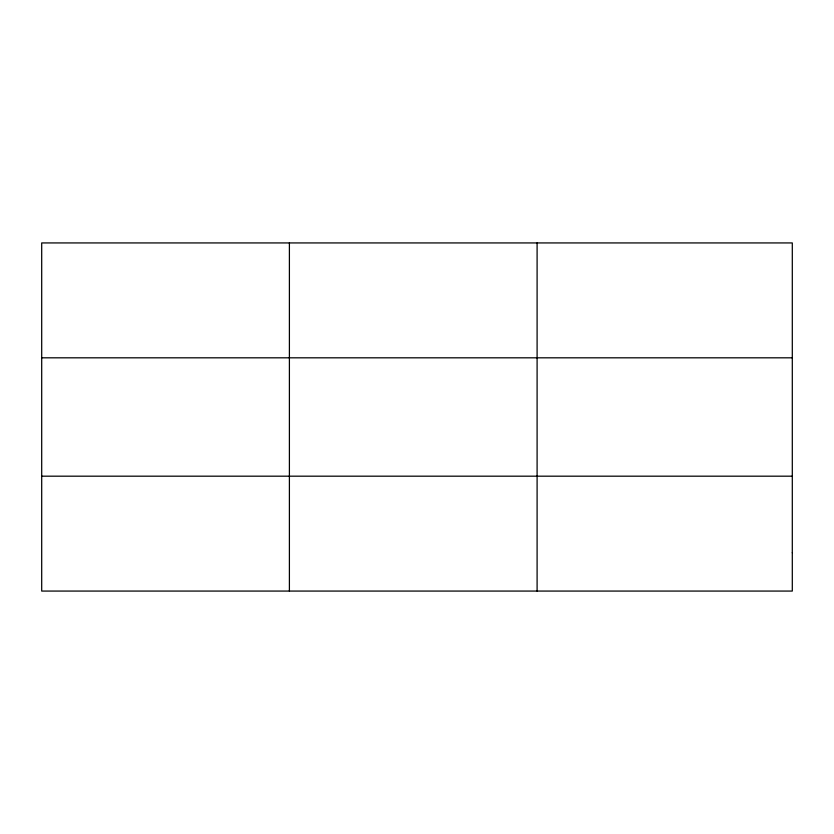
<?xml version="1.0" encoding="UTF-8"?>
<svg xmlns="http://www.w3.org/2000/svg" width="834" height="834" viewBox="0 0 834 834"><rect width="100%" height="100%" fill="white"/><g stroke="black" fill="none" stroke-linecap="round" stroke-linejoin="round"><path stroke-width="1.25" d="M289.398 242.934L289.398 591.066M537.096 242.934L537.096 591.066M41.7 357.817L792.3 357.817M41.7 476.183L792.3 476.183M792.3 552.765L792.3 591.066L41.7 591.066L41.7 242.934L792.3 242.934L792.3 552.765"/></g></svg>
